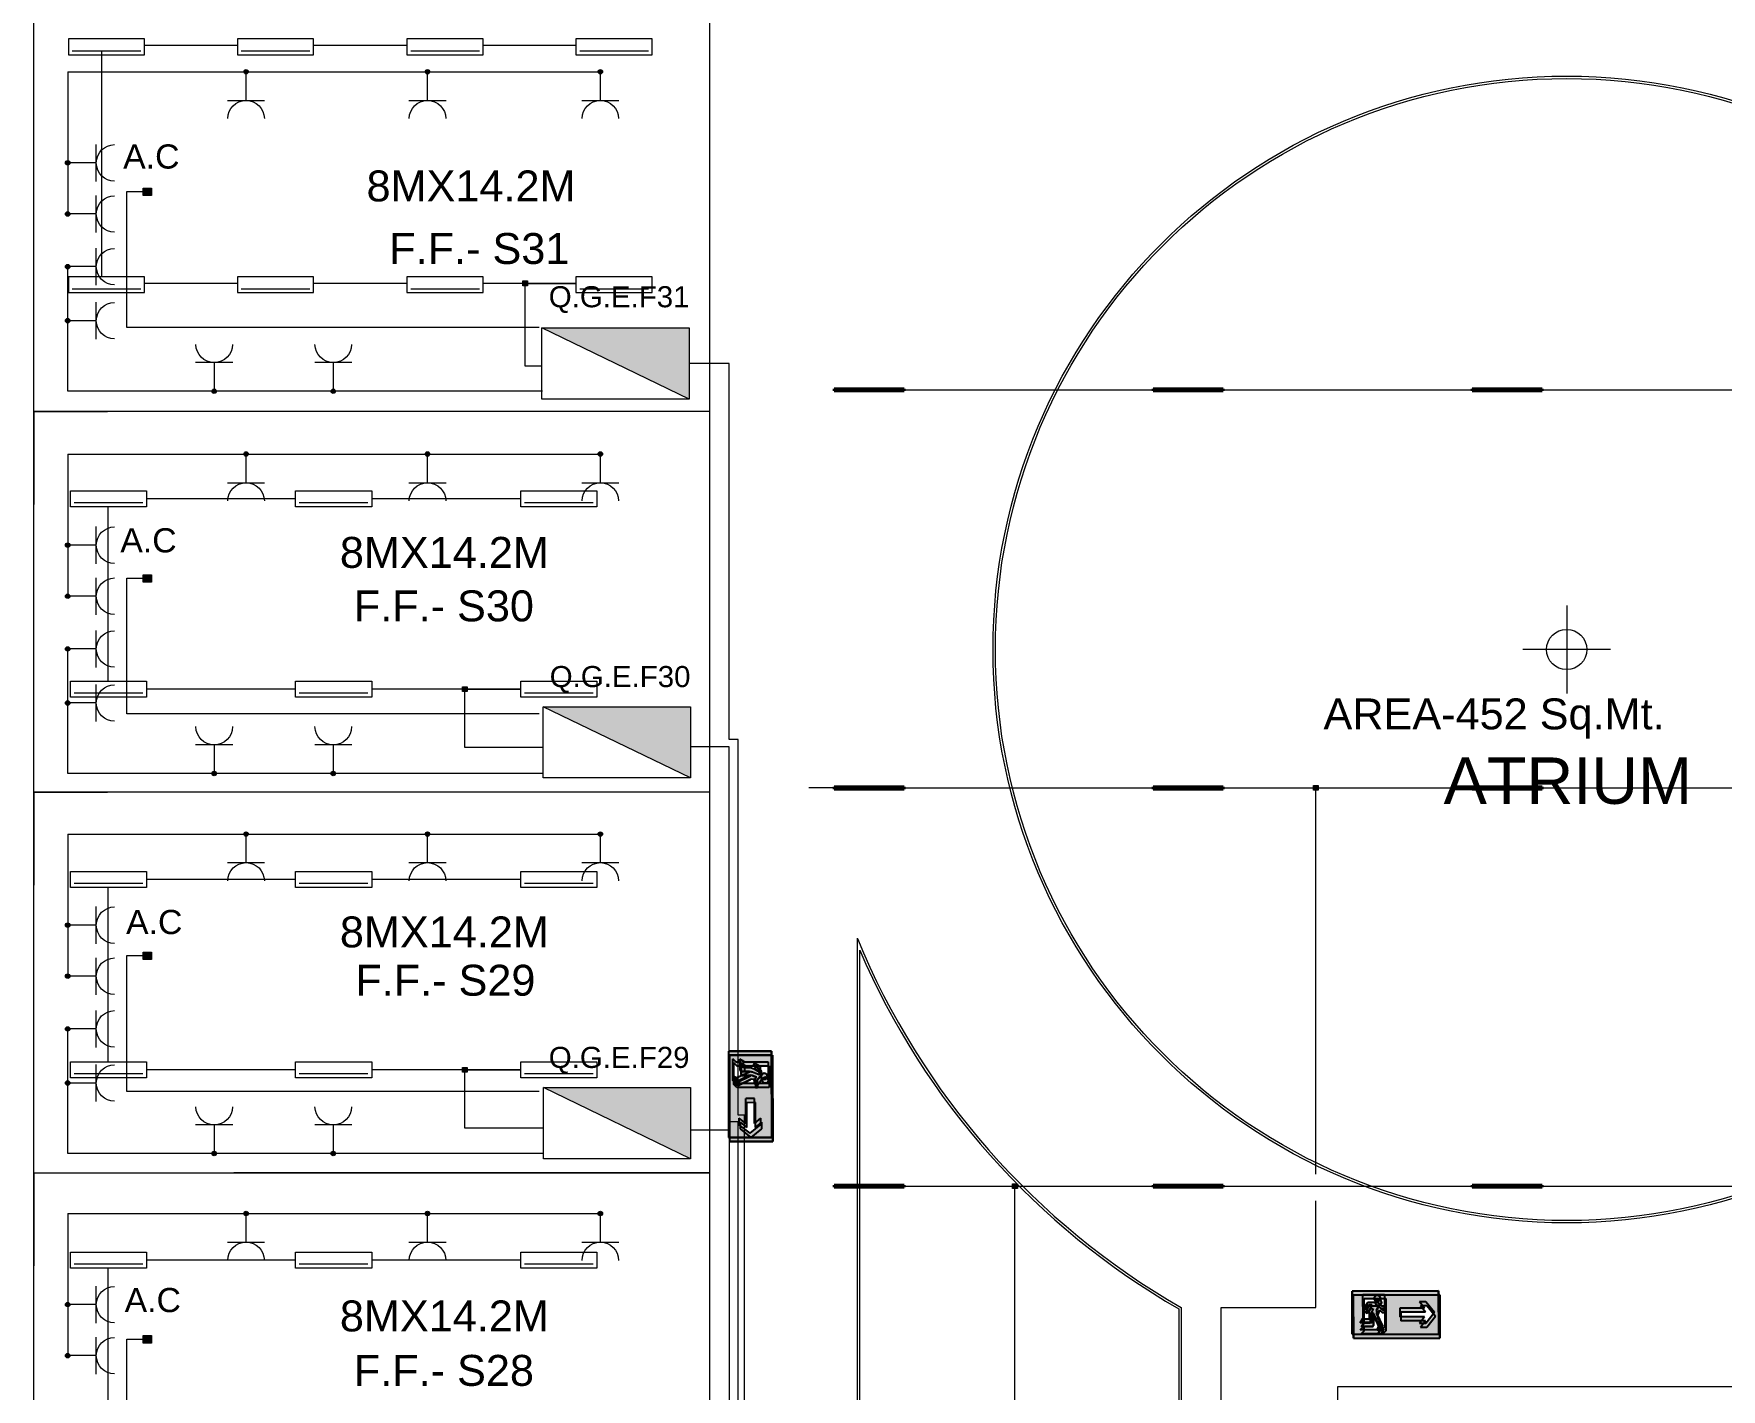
# Model space of a CAD drawing. Extents: x -17539 to 1421, y -3169 to 802964.
# Drawn here: x 319.72 to 355.17, y 363.62 to 392.11 of the extents above; entities that cross this region are included whole.
import ezdxf
from ezdxf.enums import TextEntityAlignment as Align

# ---------------------------------------------------------------- set-up
doc = ezdxf.new("R2010")
doc.units = 0
doc.header["$LTSCALE"] = 25
doc.header["$MEASUREMENT"] = 0
doc.layers.get('0').update_dxf_attribs({"lineweight": 9})
for name, color, linetype, lineweight in [('Iluminação', 10, 'Continuous', 9), ('Quadros', 50, 'Continuous', 9), ('www.cadblocksfree.com', 7, 'Continuous', 9)]:
    doc.layers.add(name, color=color, linetype=linetype, lineweight=lineweight)
doc.layers.add('Simbologia de Emergência', color=6, linetype='Continuous')
doc.layers.add('Tomadas', color=3, linetype='Continuous', lineweight=9, true_color=0x00f500)
doc.styles.add('ROMANS', font='arial.ttf')
doc.styles.get("Standard").update_dxf_attribs({"font": 'arial.ttf'})

# ---------------------------------------------------------------- blocks, each defined once
blk = doc.blocks.new('emergencia seta')
at = {"layer": 'Simbologia de Emergência'}
h = blk.add_hatch(color=98, dxfattribs=at)
h.paths.add_polyline_path([(1.001, 0.298), (0.094, 0.296), (-0.813, 0.294), (-0.811, -0.613), (1.003, -0.609)])
h.paths.add_polyline_path([(-0.131, -0.455), (-0.195, -0.52), (-0.649, -0.521), (-0.585, -0.456), (-0.585, -0.371), (-0.643, -0.371), (-0.595, -0.289), (-0.585, -0.289), (-0.587, 0.224), (-0.133, 0.225)], flags=16)
h.paths.add_polyline_path([(-0.372, -0.172, 0.038289), (-0.372, -0.171)], flags=0)
h.paths.add_polyline_path([(0.186, -0.248), (0.185, -0.067), (0.706, -0.066), (0.597, 0.07), (0.733, 0.07), (0.915, -0.156), (0.734, -0.383), (0.598, -0.383), (0.706, -0.247)], flags=16)
h.paths.add_polyline_path([(-0.349, 0.142, -1), (-0.221, 0.142, -1)], flags=0)
h.paths.add_polyline_path([(-0.188, -0.455), (-0.261, -0.455), (-0.291, -0.52), (-0.218, -0.52)], flags=16)
h.paths.add_polyline_path([(-0.3, -0.17, -0.215507), (-0.301, -0.11), (-0.263, -0.02), (-0.204, -0.069), (-0.132, -0.069), (-0.132, -0.021), (-0.187, -0.021), (-0.277, 0.054, 0.148058), (-0.294, 0.059), (-0.473, 0.059, 0.263654), (-0.498, 0.044), (-0.553, -0.048, 1), (-0.512, -0.072), (-0.462, 0.011), (-0.399, 0.011), (-0.454, -0.127, 0.095479), (-0.459, -0.154), (-0.459, -0.293), (-0.592, -0.294), (-0.635, -0.366), (-0.409, -0.366, 0.414214), (-0.386, -0.343), (-0.387, -0.173, -0.740976), (-0.372, -0.172), (-0.241, -0.446), (-0.169, -0.446)], flags=0)
for p, q in [((-0.813, 0.294), (1.001, 0.298)), ((-0.811, -0.613), (-0.813, 0.294)), ((1.001, 0.298), (1.003, -0.609)), ((1.001, 0.298), (1.001, 0.298)), ((1.001, 0.298), (1.003, -0.609)), ((1.001, 0.298), (1.001, 0.298))]:
    blk.add_line(p, q, dxfattribs=at)
at = {"layer": 'Simbologia de Emergência', "color": 7, "linetype": 'ByBlock', "lineweight": -2, "true_color": 0xffffff}
for p, q in [((1.001, 0.298), (-0.813, 0.294)), ((-0.813, 0.294), (-0.811, -0.613)), ((-0.587, 0.224), (-0.133, 0.225)), ((-0.587, 0.224), (-0.133, 0.225)), ((-0.587, 0.224), (-0.133, 0.225)), ((-0.585, -0.289), (-0.587, 0.224)), ((-0.585, -0.289), (-0.587, 0.224)), ((-0.585, -0.289), (-0.587, 0.224)), ((-0.498, 0.044), (-0.553, -0.048)), ((-0.498, 0.044), (-0.553, -0.048)), ((-0.498, 0.044), (-0.553, -0.048)), ((-0.512, -0.072), (-0.462, 0.011)), ((-0.512, -0.072), (-0.462, 0.011)), ((-0.512, -0.072), (-0.462, 0.011)), ((-0.294, 0.059), (-0.473, 0.059)), ((-0.294, 0.059), (-0.473, 0.059)), ((-0.294, 0.059), (-0.473, 0.059)), ((-0.462, 0.011), (-0.399, 0.011)), ((-0.462, 0.011), (-0.399, 0.011)), ((-0.462, 0.011), (-0.399, 0.011)), ((-0.399, 0.011), (-0.454, -0.127)), ((-0.399, 0.011), (-0.454, -0.127)), ((-0.399, 0.011), (-0.454, -0.127)), ((-0.349, 0.142), (-0.349, 0.142)), ((-0.277, 0.054), (-0.187, -0.021)), ((-0.277, 0.054), (-0.187, -0.021)), ((-0.187, -0.021), (-0.277, 0.054)), ((-0.133, 0.225), (-0.131, -0.455)), ((0.706, -0.066), (0.597, 0.07)), ((0.733, 0.07), (0.597, 0.07)), ((0.915, -0.156), (0.733, 0.07)), ((1.003, -0.609), (1.001, 0.298)), ((1.003, -0.609), (1.001, 0.298)), ((-0.595, -0.289), (-0.643, -0.371)), ((-0.595, -0.289), (-0.643, -0.371)), ((-0.643, -0.371), (-0.595, -0.289)), ((-0.592, -0.294), (-0.635, -0.366)), ((-0.592, -0.294), (-0.635, -0.366)), ((-0.592, -0.294), (-0.635, -0.366)), ((-0.585, -0.289), (-0.595, -0.289)), ((-0.585, -0.289), (-0.595, -0.289)), ((-0.595, -0.289), (-0.585, -0.289)), ((-0.459, -0.293), (-0.592, -0.294)), ((-0.459, -0.293), (-0.592, -0.294)), ((-0.459, -0.293), (-0.592, -0.294)), ((-0.459, -0.154), (-0.459, -0.293)), ((-0.459, -0.154), (-0.459, -0.293)), ((-0.459, -0.154), (-0.459, -0.293)), ((-0.387, -0.173), (-0.386, -0.343)), ((-0.387, -0.173), (-0.386, -0.343)), ((-0.386, -0.343), (-0.387, -0.173)), ((-0.372, -0.171), (-0.372, -0.172)), ((-0.372, -0.172), (-0.241, -0.446)), ((-0.372, -0.172), (-0.241, -0.446)), ((-0.372, -0.172), (-0.372, -0.172)), ((-0.372, -0.172), (-0.241, -0.446)), ((-0.263, -0.02), (-0.301, -0.11)), ((-0.263, -0.02), (-0.301, -0.11)), ((-0.301, -0.11), (-0.263, -0.02)), ((-0.3, -0.17), (-0.169, -0.446)), ((-0.3, -0.17), (-0.169, -0.446)), ((-0.169, -0.446), (-0.3, -0.17)), ((-0.263, -0.02), (-0.204, -0.069)), ((-0.263, -0.02), (-0.204, -0.069)), ((-0.263, -0.02), (-0.204, -0.069)), ((-0.263, -0.02), (-0.263, -0.02)), ((-0.204, -0.069), (-0.132, -0.069)), ((-0.204, -0.069), (-0.132, -0.069)), ((-0.204, -0.069), (-0.132, -0.069)), ((-0.187, -0.021), (-0.132, -0.021)), ((-0.187, -0.021), (-0.132, -0.021)), ((-0.132, -0.021), (-0.187, -0.021)), ((-0.132, -0.069), (-0.132, -0.021)), ((0.706, -0.066), (0.185, -0.067)), ((0.185, -0.067), (0.186, -0.248)), ((0.706, -0.247), (0.186, -0.248)), ((0.706, -0.247), (0.598, -0.383)), ((0.915, -0.156), (0.734, -0.383)), ((-0.811, -0.613), (1.003, -0.609)), ((-0.585, -0.456), (-0.649, -0.521)), ((-0.585, -0.456), (-0.649, -0.521)), ((-0.649, -0.521), (-0.585, -0.456)), ((-0.195, -0.52), (-0.649, -0.521)), ((-0.585, -0.371), (-0.643, -0.371)), ((-0.585, -0.371), (-0.643, -0.371)), ((-0.585, -0.371), (-0.643, -0.371)), ((-0.409, -0.366), (-0.635, -0.366)), ((-0.409, -0.366), (-0.635, -0.366)), ((-0.635, -0.366), (-0.409, -0.366)), ((-0.585, -0.456), (-0.585, -0.371)), ((-0.585, -0.456), (-0.585, -0.371)), ((-0.585, -0.456), (-0.585, -0.371)), ((-0.291, -0.52), (-0.261, -0.455)), ((-0.291, -0.52), (-0.261, -0.455)), ((-0.261, -0.455), (-0.291, -0.52)), ((-0.291, -0.52), (-0.218, -0.52)), ((-0.188, -0.455), (-0.261, -0.455)), ((-0.188, -0.455), (-0.261, -0.455)), ((-0.188, -0.455), (-0.261, -0.455)), ((-0.169, -0.446), (-0.241, -0.446)), ((-0.169, -0.446), (-0.241, -0.446)), ((-0.241, -0.446), (-0.169, -0.446)), ((-0.218, -0.52), (-0.188, -0.455)), ((-0.218, -0.52), (-0.188, -0.455)), ((-0.218, -0.52), (-0.188, -0.455)), ((-0.131, -0.455), (-0.195, -0.52)), ((-0.131, -0.455), (-0.195, -0.52)), ((-0.131, -0.455), (-0.195, -0.52)), ((-0.188, -0.455), (-0.188, -0.455)), ((-0.131, -0.455), (-0.131, -0.455)), ((0.734, -0.383), (0.598, -0.383))]:
    blk.add_line(p, q, dxfattribs=at)
blk.add_circle((-0.285, 0.142), 0.0645, dxfattribs=at)
blk.add_circle((-0.285, 0.142), 0.0645, dxfattribs=at)
for centre, radius, start, end in [((-0.473, 0.029), 0.0296, 90.1318, 149.2124), ((-0.473, 0.029), 0.0296, 90.1318, 149.2123), ((-0.473, 0.029), 0.0296, 90.1318, 149.2123), ((-0.285, 0.142), 0.0645, 0.1318, 180.1318), ((-0.285, 0.142), 0.0645, 180.1318, 0.1318), ((-0.294, 0.03), 0.0296, 56.444, 90.1318), ((-0.294, 0.03), 0.0296, 56.4442, 90.1318), ((-0.294, 0.03), 0.0296, 56.4442, 90.1318), ((-0.532, -0.06), 0.024, 149.2124, 329.2124), ((-0.532, -0.06), 0.024, 149.2123, 329.2123), ((-0.532, -0.06), 0.024, 149.2123, 329.2123), ((-0.387, -0.154), 0.0726, 158.3161, 180.1318), ((-0.387, -0.154), 0.0726, 158.3158, 180.1318), ((-0.387, -0.154), 0.0726, 158.3158, 180.1318), ((-0.409, -0.343), 0.0227, 270.1318, 0.1318), ((-0.409, -0.343), 0.0227, 270.1318, 0.1318), ((-0.409, -0.343), 0.0227, 270.1318, 0.1318), ((-0.379, -0.174), 0.00779, 21.0343, 167.1846), ((-0.379, -0.174), 0.00779, 21.0343, 167.1846), ((-0.379, -0.174), 0.00779, 21.0343, 167.1846), ((-0.379, -0.174), 0.00779, 21.0343, 29.8052), ((-0.234, -0.138), 0.0726, 156.7728, 205.4198), ((-0.234, -0.138), 0.0726, 156.7731, 205.4198), ((-0.234, -0.138), 0.0726, 156.7731, 205.4198)]:
    blk.add_arc(centre, radius, start, end, dxfattribs=at)
blk = doc.blocks.new('quadro eletrico')
h = blk.add_hatch(color=256)
h.dxf.hatch_style = 1
h.paths.add_polyline_path([(1.839, -0.788), (-1.457, 0.809), (-1.457, -0.788)])
blk.add_line((-1.457, 0.809), (1.839, -0.788))
blk.add_lwpolyline([(-1.457, 0.809), (1.839, 0.809), (1.839, -0.788), (-1.457, -0.788)], close=True)
blk = doc.blocks.new('Quadro')
at = {"xscale": 0.6593095434044552, "yscale": 0.6593095434044552, "zscale": 0.6593095434044552}
blk.add_blockref('quadro eletrico', (-0.091, 0.017), dxfattribs=at)
blk = doc.blocks.new('Tomada')
for p, q in [((0, 0.632), (0, 0)), ((0, 0), (-0.975, 0)), ((0, 0), (0, -0.632))]:
    blk.add_line(p, q)
blk.add_arc((0.622, 0), 0.622, 90, 270)
blk = doc.blocks.new('Iluminárias 1')
at = {"layer": 'Iluminação'}
blk.add_line((0.079, 0.079), (1.521, 0.079), dxfattribs=at)
blk.add_lwpolyline([(0, 0), (1.6, 0), (1.6, 0.332), (0, 0.332)], close=True, dxfattribs=at)
blk = doc.blocks.new('Luminária 4')
at = {"layer": 'Iluminação', "lineweight": 40}
for p, q in [((0.733, 0.043), (-0.734, 0.043)), ((-0.734, 0.043), (-0.734, 0)), ((-0.734, 0), (0.733, 0)), ((0.733, 0), (0.733, 0.043))]:
    blk.add_line(p, q, dxfattribs=at)
at = {"layer": 'Iluminação', "lineweight": 30}
blk.add_line((-0.667, 0.008), (0.679, 0.008), dxfattribs=at)
blk = doc.blocks.new('Caixa de Derivação')
at = {"layer": 'Iluminação'}
h = blk.add_hatch(color=256, dxfattribs=at)
h.dxf.hatch_style = 1
h.paths.add_polyline_path([(0.052, 0.051), (-0.048, 0.051), (-0.048, -0.049), (0.052, -0.049)])
blk.add_lwpolyline([(-0.048, 0.051), (0.052, 0.051), (0.052, -0.049), (-0.048, -0.049)], close=True, dxfattribs=at)

msp = doc.modelspace()

# ---------------------------------------------------------------- hatches: boundary and pattern name
at = {"layer": 'Tomadas'}
h = msp.add_hatch(color=256, dxfattribs=at)
h.dxf.hatch_style = 1
h.paths.add_polyline_path([(324.181, 391.264, -1), (324.181, 391.357, -1)])
h = msp.add_hatch(color=256, dxfattribs=at)
h.dxf.hatch_style = 1
h.paths.add_polyline_path([(324.181, 391.264, -1), (324.181, 391.357, -1)])
h = msp.add_hatch(color=256, dxfattribs=at)
h.dxf.hatch_style = 1
h.paths.add_polyline_path([(324.181, 391.264, -1), (324.181, 391.357, -1)])
h = msp.add_hatch(color=256, dxfattribs=at)
h.dxf.hatch_style = 1
h.paths.add_polyline_path([(324.181, 391.264, -1), (324.181, 391.357, -1)])
h = msp.add_hatch(color=256, dxfattribs=at)
h.dxf.hatch_style = 1
h.paths.add_polyline_path([(327.992, 391.357, -1), (327.992, 391.264, -1)])
h = msp.add_hatch(color=256, dxfattribs=at)
h.dxf.hatch_style = 1
h.paths.add_polyline_path([(331.623, 391.264, -1), (331.623, 391.357, -1)])
h = msp.add_hatch(color=256, dxfattribs=at)
h.dxf.hatch_style = 1
h.paths.add_polyline_path([(331.623, 391.264, -1), (331.623, 391.357, -1)])
h = msp.add_hatch(color=256, dxfattribs=at)
h.dxf.hatch_style = 1
h.paths.add_polyline_path([(331.623, 391.264, -1), (331.623, 391.357, -1)])
h = msp.add_hatch(color=256, dxfattribs=at)
h.dxf.hatch_style = 1
h.paths.add_polyline_path([(331.623, 391.264, -1), (331.623, 391.357, -1)])
h = msp.add_hatch(color=256, dxfattribs=at)
h.dxf.hatch_style = 1
h.paths.add_polyline_path([(320.434, 389.348, -1), (320.434, 389.441, -1)])
h = msp.add_hatch(color=256, dxfattribs=at)
h.dxf.hatch_style = 1
h.paths.add_polyline_path([(320.434, 389.348, -1), (320.434, 389.441, -1)])
h = msp.add_hatch(color=256, dxfattribs=at)
h.dxf.hatch_style = 1
h.paths.add_polyline_path([(320.434, 389.348, -1), (320.434, 389.441, -1)])
h = msp.add_hatch(color=256, dxfattribs=at)
h.dxf.hatch_style = 1
h.paths.add_polyline_path([(320.434, 389.348, -1), (320.434, 389.441, -1)])
h = msp.add_hatch(color=256, dxfattribs=at)
h.dxf.hatch_style = 1
h.paths.add_polyline_path([(322.022, 388.864), (322.022, 388.707), (322.196, 388.707), (322.196, 388.864)])
h = msp.add_hatch(color=256, dxfattribs=at)
h.dxf.hatch_style = 1
h.paths.add_polyline_path([(322.022, 388.864), (322.022, 388.707), (322.196, 388.707), (322.196, 388.864)])
h = msp.add_hatch(color=256, dxfattribs=at)
h.dxf.hatch_style = 1
h.paths.add_polyline_path([(320.434, 388.276, -1), (320.434, 388.369, -1)])
h = msp.add_hatch(color=256, dxfattribs=at)
h.dxf.hatch_style = 1
h.paths.add_polyline_path([(320.434, 388.276, -1), (320.434, 388.369, -1)])
h = msp.add_hatch(color=256, dxfattribs=at)
h.dxf.hatch_style = 1
h.paths.add_polyline_path([(320.434, 388.276, -1), (320.434, 388.369, -1)])
h = msp.add_hatch(color=256, dxfattribs=at)
h.dxf.hatch_style = 1
h.paths.add_polyline_path([(320.434, 388.276, -1), (320.434, 388.369, -1)])
h = msp.add_hatch(color=256, dxfattribs=at)
h.dxf.hatch_style = 1
h.paths.add_polyline_path([(320.434, 387.169, -1), (320.434, 387.262, -1)])
h = msp.add_hatch(color=256, dxfattribs=at)
h.dxf.hatch_style = 1
h.paths.add_polyline_path([(320.434, 387.169, -1), (320.434, 387.262, -1)])
h = msp.add_hatch(color=256, dxfattribs=at)
h.dxf.hatch_style = 1
h.paths.add_polyline_path([(320.434, 387.169, -1), (320.434, 387.262, -1)])
h = msp.add_hatch(color=256, dxfattribs=at)
h.dxf.hatch_style = 1
h.paths.add_polyline_path([(320.434, 387.169, -1), (320.434, 387.262, -1)])
h = msp.add_hatch(color=256, dxfattribs=at)
h.dxf.hatch_style = 1
h.paths.add_polyline_path([(320.434, 386.032, -1), (320.434, 386.126, -1)])
h = msp.add_hatch(color=256, dxfattribs=at)
h.dxf.hatch_style = 1
h.paths.add_polyline_path([(320.434, 386.032, -1), (320.434, 386.126, -1)])
h = msp.add_hatch(color=256, dxfattribs=at)
h.dxf.hatch_style = 1
h.paths.add_polyline_path([(320.434, 386.032, -1), (320.434, 386.126, -1)])
h = msp.add_hatch(color=256, dxfattribs=at)
h.dxf.hatch_style = 1
h.paths.add_polyline_path([(320.434, 386.032, -1), (320.434, 386.126, -1)])
h = msp.add_hatch(color=256, dxfattribs=at)
h.dxf.hatch_style = 1
h.paths.add_polyline_path([(323.511, 384.55, -1), (323.511, 384.643, -1)])
h = msp.add_hatch(color=256, dxfattribs=at)
h.dxf.hatch_style = 1
h.paths.add_polyline_path([(323.511, 384.55, -1), (323.511, 384.643, -1)])
h = msp.add_hatch(color=256, dxfattribs=at)
h.dxf.hatch_style = 1
h.paths.add_polyline_path([(323.511, 384.55, -1), (323.511, 384.643, -1)])
h = msp.add_hatch(color=256, dxfattribs=at)
h.dxf.hatch_style = 1
h.paths.add_polyline_path([(323.511, 384.55, -1), (323.511, 384.643, -1)])
h = msp.add_hatch(color=256, dxfattribs=at)
h.dxf.hatch_style = 1
h.paths.add_polyline_path([(326.012, 384.55, -1), (326.012, 384.643, -1)])
h = msp.add_hatch(color=256, dxfattribs=at)
h.dxf.hatch_style = 1
h.paths.add_polyline_path([(326.012, 384.55, -1), (326.012, 384.643, -1)])
h = msp.add_hatch(color=256, dxfattribs=at)
h.dxf.hatch_style = 1
h.paths.add_polyline_path([(326.012, 384.55, -1), (326.012, 384.643, -1)])
h = msp.add_hatch(color=256, dxfattribs=at)
h.dxf.hatch_style = 1
h.paths.add_polyline_path([(326.012, 384.55, -1), (326.012, 384.643, -1)])
h = msp.add_hatch(color=256, dxfattribs=at)
h.dxf.hatch_style = 1
h.paths.add_polyline_path([(324.181, 383.23, -1), (324.181, 383.323, -1)])
h = msp.add_hatch(color=256, dxfattribs=at)
h.dxf.hatch_style = 1
h.paths.add_polyline_path([(324.181, 383.23, -1), (324.181, 383.323, -1)])
h = msp.add_hatch(color=256, dxfattribs=at)
h.dxf.hatch_style = 1
h.paths.add_polyline_path([(324.181, 383.23, -1), (324.181, 383.323, -1)])
h = msp.add_hatch(color=256, dxfattribs=at)
h.dxf.hatch_style = 1
h.paths.add_polyline_path([(324.181, 383.23, -1), (324.181, 383.323, -1)])
h = msp.add_hatch(color=256, dxfattribs=at)
h.dxf.hatch_style = 1
h.paths.add_polyline_path([(327.992, 383.323, -1), (327.992, 383.23, -1)])
h = msp.add_hatch(color=256, dxfattribs=at)
h.dxf.hatch_style = 1
h.paths.add_polyline_path([(331.623, 383.23, -1), (331.623, 383.323, -1)])
h = msp.add_hatch(color=256, dxfattribs=at)
h.dxf.hatch_style = 1
h.paths.add_polyline_path([(331.623, 383.23, -1), (331.623, 383.323, -1)])
h = msp.add_hatch(color=256, dxfattribs=at)
h.dxf.hatch_style = 1
h.paths.add_polyline_path([(331.623, 383.23, -1), (331.623, 383.323, -1)])
h = msp.add_hatch(color=256, dxfattribs=at)
h.dxf.hatch_style = 1
h.paths.add_polyline_path([(331.623, 383.23, -1), (331.623, 383.323, -1)])
h = msp.add_hatch(color=256, dxfattribs=at)
h.dxf.hatch_style = 1
h.paths.add_polyline_path([(320.434, 381.314, -1), (320.434, 381.407, -1)])
h = msp.add_hatch(color=256, dxfattribs=at)
h.dxf.hatch_style = 1
h.paths.add_polyline_path([(320.434, 381.314, -1), (320.434, 381.407, -1)])
h = msp.add_hatch(color=256, dxfattribs=at)
h.dxf.hatch_style = 1
h.paths.add_polyline_path([(320.434, 381.314, -1), (320.434, 381.407, -1)])
h = msp.add_hatch(color=256, dxfattribs=at)
h.dxf.hatch_style = 1
h.paths.add_polyline_path([(320.434, 381.314, -1), (320.434, 381.407, -1)])
h = msp.add_hatch(color=256, dxfattribs=at)
h.dxf.hatch_style = 1
h.paths.add_polyline_path([(322.022, 380.74), (322.022, 380.583), (322.196, 380.583), (322.196, 380.74)])
h = msp.add_hatch(color=256, dxfattribs=at)
h.dxf.hatch_style = 1
h.paths.add_polyline_path([(322.022, 380.74), (322.022, 380.583), (322.196, 380.583), (322.196, 380.74)])
h = msp.add_hatch(color=256, dxfattribs=at)
h.dxf.hatch_style = 1
h.paths.add_polyline_path([(320.434, 380.242, -1), (320.434, 380.335, -1)])
h = msp.add_hatch(color=256, dxfattribs=at)
h.dxf.hatch_style = 1
h.paths.add_polyline_path([(320.434, 380.242, -1), (320.434, 380.335, -1)])
h = msp.add_hatch(color=256, dxfattribs=at)
h.dxf.hatch_style = 1
h.paths.add_polyline_path([(320.434, 380.242, -1), (320.434, 380.335, -1)])
h = msp.add_hatch(color=256, dxfattribs=at)
h.dxf.hatch_style = 1
h.paths.add_polyline_path([(320.434, 380.242, -1), (320.434, 380.335, -1)])
h = msp.add_hatch(color=256, dxfattribs=at)
h.dxf.hatch_style = 1
h.paths.add_polyline_path([(320.434, 379.134, -1), (320.434, 379.228, -1)])
h = msp.add_hatch(color=256, dxfattribs=at)
h.dxf.hatch_style = 1
h.paths.add_polyline_path([(320.434, 379.134, -1), (320.434, 379.228, -1)])
h = msp.add_hatch(color=256, dxfattribs=at)
h.dxf.hatch_style = 1
h.paths.add_polyline_path([(320.434, 379.134, -1), (320.434, 379.228, -1)])
h = msp.add_hatch(color=256, dxfattribs=at)
h.dxf.hatch_style = 1
h.paths.add_polyline_path([(320.434, 379.134, -1), (320.434, 379.228, -1)])
h = msp.add_hatch(color=256, dxfattribs=at)
h.dxf.hatch_style = 1
h.paths.add_polyline_path([(320.434, 377.998, -1), (320.434, 378.092, -1)])
h = msp.add_hatch(color=256, dxfattribs=at)
h.dxf.hatch_style = 1
h.paths.add_polyline_path([(320.434, 377.998, -1), (320.434, 378.092, -1)])
h = msp.add_hatch(color=256, dxfattribs=at)
h.dxf.hatch_style = 1
h.paths.add_polyline_path([(320.434, 377.998, -1), (320.434, 378.092, -1)])
h = msp.add_hatch(color=256, dxfattribs=at)
h.dxf.hatch_style = 1
h.paths.add_polyline_path([(320.434, 377.998, -1), (320.434, 378.092, -1)])
h = msp.add_hatch(color=256, dxfattribs=at)
h.dxf.hatch_style = 1
h.paths.add_polyline_path([(323.511, 376.515, -1), (323.511, 376.609, -1)])
h = msp.add_hatch(color=256, dxfattribs=at)
h.dxf.hatch_style = 1
h.paths.add_polyline_path([(323.511, 376.515, -1), (323.511, 376.609, -1)])
h = msp.add_hatch(color=256, dxfattribs=at)
h.dxf.hatch_style = 1
h.paths.add_polyline_path([(323.511, 376.515, -1), (323.511, 376.609, -1)])
h = msp.add_hatch(color=256, dxfattribs=at)
h.dxf.hatch_style = 1
h.paths.add_polyline_path([(323.511, 376.515, -1), (323.511, 376.609, -1)])
h = msp.add_hatch(color=256, dxfattribs=at)
h.dxf.hatch_style = 1
h.paths.add_polyline_path([(326.012, 376.515, -1), (326.012, 376.609, -1)])
h = msp.add_hatch(color=256, dxfattribs=at)
h.dxf.hatch_style = 1
h.paths.add_polyline_path([(326.012, 376.515, -1), (326.012, 376.609, -1)])
h = msp.add_hatch(color=256, dxfattribs=at)
h.dxf.hatch_style = 1
h.paths.add_polyline_path([(326.012, 376.515, -1), (326.012, 376.609, -1)])
h = msp.add_hatch(color=256, dxfattribs=at)
h.dxf.hatch_style = 1
h.paths.add_polyline_path([(326.012, 376.515, -1), (326.012, 376.609, -1)])
h = msp.add_hatch(color=256, dxfattribs=at)
h.dxf.hatch_style = 1
h.paths.add_polyline_path([(324.181, 375.245, -1), (324.181, 375.338, -1)])
h = msp.add_hatch(color=256, dxfattribs=at)
h.dxf.hatch_style = 1
h.paths.add_polyline_path([(324.181, 375.245, -1), (324.181, 375.338, -1)])
h = msp.add_hatch(color=256, dxfattribs=at)
h.dxf.hatch_style = 1
h.paths.add_polyline_path([(324.181, 375.245, -1), (324.181, 375.338, -1)])
h = msp.add_hatch(color=256, dxfattribs=at)
h.dxf.hatch_style = 1
h.paths.add_polyline_path([(324.181, 375.245, -1), (324.181, 375.338, -1)])
h = msp.add_hatch(color=256, dxfattribs=at)
h.dxf.hatch_style = 1
h.paths.add_polyline_path([(327.992, 375.338, -1), (327.992, 375.245, -1)])
h = msp.add_hatch(color=256, dxfattribs=at)
h.dxf.hatch_style = 1
h.paths.add_polyline_path([(331.623, 375.245, -1), (331.623, 375.338, -1)])
h = msp.add_hatch(color=256, dxfattribs=at)
h.dxf.hatch_style = 1
h.paths.add_polyline_path([(331.623, 375.245, -1), (331.623, 375.338, -1)])
h = msp.add_hatch(color=256, dxfattribs=at)
h.dxf.hatch_style = 1
h.paths.add_polyline_path([(331.623, 375.245, -1), (331.623, 375.338, -1)])
h = msp.add_hatch(color=256, dxfattribs=at)
h.dxf.hatch_style = 1
h.paths.add_polyline_path([(331.623, 375.245, -1), (331.623, 375.338, -1)])
h = msp.add_hatch(color=256, dxfattribs=at)
h.dxf.hatch_style = 1
h.paths.add_polyline_path([(320.434, 373.328, -1), (320.434, 373.422, -1)])
h = msp.add_hatch(color=256, dxfattribs=at)
h.dxf.hatch_style = 1
h.paths.add_polyline_path([(320.434, 373.328, -1), (320.434, 373.422, -1)])
h = msp.add_hatch(color=256, dxfattribs=at)
h.dxf.hatch_style = 1
h.paths.add_polyline_path([(320.434, 373.328, -1), (320.434, 373.422, -1)])
h = msp.add_hatch(color=256, dxfattribs=at)
h.dxf.hatch_style = 1
h.paths.add_polyline_path([(320.434, 373.328, -1), (320.434, 373.422, -1)])
h = msp.add_hatch(color=256, dxfattribs=at)
h.dxf.hatch_style = 1
h.paths.add_polyline_path([(322.022, 372.809), (322.022, 372.652), (322.196, 372.652), (322.196, 372.809)])
h = msp.add_hatch(color=256, dxfattribs=at)
h.dxf.hatch_style = 1
h.paths.add_polyline_path([(322.022, 372.809), (322.022, 372.652), (322.196, 372.652), (322.196, 372.809)])
h = msp.add_hatch(color=256, dxfattribs=at)
h.dxf.hatch_style = 1
h.paths.add_polyline_path([(320.434, 372.256, -1), (320.434, 372.349, -1)])
h = msp.add_hatch(color=256, dxfattribs=at)
h.dxf.hatch_style = 1
h.paths.add_polyline_path([(320.434, 372.256, -1), (320.434, 372.349, -1)])
h = msp.add_hatch(color=256, dxfattribs=at)
h.dxf.hatch_style = 1
h.paths.add_polyline_path([(320.434, 372.256, -1), (320.434, 372.349, -1)])
h = msp.add_hatch(color=256, dxfattribs=at)
h.dxf.hatch_style = 1
h.paths.add_polyline_path([(320.434, 372.256, -1), (320.434, 372.349, -1)])
h = msp.add_hatch(color=256, dxfattribs=at)
h.dxf.hatch_style = 1
h.paths.add_polyline_path([(320.434, 371.149, -1), (320.434, 371.242, -1)])
h = msp.add_hatch(color=256, dxfattribs=at)
h.dxf.hatch_style = 1
h.paths.add_polyline_path([(320.434, 371.149, -1), (320.434, 371.242, -1)])
h = msp.add_hatch(color=256, dxfattribs=at)
h.dxf.hatch_style = 1
h.paths.add_polyline_path([(320.434, 371.149, -1), (320.434, 371.242, -1)])
h = msp.add_hatch(color=256, dxfattribs=at)
h.dxf.hatch_style = 1
h.paths.add_polyline_path([(320.434, 371.149, -1), (320.434, 371.242, -1)])
h = msp.add_hatch(color=256, dxfattribs=at)
h.dxf.hatch_style = 1
h.paths.add_polyline_path([(320.434, 370.013, -1), (320.434, 370.106, -1)])
h = msp.add_hatch(color=256, dxfattribs=at)
h.dxf.hatch_style = 1
h.paths.add_polyline_path([(320.434, 370.013, -1), (320.434, 370.106, -1)])
h = msp.add_hatch(color=256, dxfattribs=at)
h.dxf.hatch_style = 1
h.paths.add_polyline_path([(320.434, 370.013, -1), (320.434, 370.106, -1)])
h = msp.add_hatch(color=256, dxfattribs=at)
h.dxf.hatch_style = 1
h.paths.add_polyline_path([(320.434, 370.013, -1), (320.434, 370.106, -1)])
h = msp.add_hatch(color=256, dxfattribs=at)
h.dxf.hatch_style = 1
h.paths.add_polyline_path([(323.511, 368.53, -1), (323.511, 368.623, -1)])
h = msp.add_hatch(color=256, dxfattribs=at)
h.dxf.hatch_style = 1
h.paths.add_polyline_path([(323.511, 368.53, -1), (323.511, 368.623, -1)])
h = msp.add_hatch(color=256, dxfattribs=at)
h.dxf.hatch_style = 1
h.paths.add_polyline_path([(323.511, 368.53, -1), (323.511, 368.623, -1)])
h = msp.add_hatch(color=256, dxfattribs=at)
h.dxf.hatch_style = 1
h.paths.add_polyline_path([(323.511, 368.53, -1), (323.511, 368.623, -1)])
h = msp.add_hatch(color=256, dxfattribs=at)
h.dxf.hatch_style = 1
h.paths.add_polyline_path([(326.012, 368.53, -1), (326.012, 368.623, -1)])
h = msp.add_hatch(color=256, dxfattribs=at)
h.dxf.hatch_style = 1
h.paths.add_polyline_path([(326.012, 368.53, -1), (326.012, 368.623, -1)])
h = msp.add_hatch(color=256, dxfattribs=at)
h.dxf.hatch_style = 1
h.paths.add_polyline_path([(326.012, 368.53, -1), (326.012, 368.623, -1)])
h = msp.add_hatch(color=256, dxfattribs=at)
h.dxf.hatch_style = 1
h.paths.add_polyline_path([(326.012, 368.53, -1), (326.012, 368.623, -1)])
h = msp.add_hatch(color=256, dxfattribs=at)
h.dxf.hatch_style = 1
h.paths.add_polyline_path([(324.181, 367.271, -1), (324.181, 367.365, -1)])
h = msp.add_hatch(color=256, dxfattribs=at)
h.dxf.hatch_style = 1
h.paths.add_polyline_path([(324.181, 367.271, -1), (324.181, 367.365, -1)])
h = msp.add_hatch(color=256, dxfattribs=at)
h.dxf.hatch_style = 1
h.paths.add_polyline_path([(324.181, 367.271, -1), (324.181, 367.365, -1)])
h = msp.add_hatch(color=256, dxfattribs=at)
h.dxf.hatch_style = 1
h.paths.add_polyline_path([(324.181, 367.271, -1), (324.181, 367.365, -1)])
h = msp.add_hatch(color=256, dxfattribs=at)
h.dxf.hatch_style = 1
h.paths.add_polyline_path([(327.992, 367.365, -1), (327.992, 367.271, -1)])
h = msp.add_hatch(color=256, dxfattribs=at)
h.dxf.hatch_style = 1
h.paths.add_polyline_path([(331.623, 367.271, -1), (331.623, 367.365, -1)])
h = msp.add_hatch(color=256, dxfattribs=at)
h.dxf.hatch_style = 1
h.paths.add_polyline_path([(331.623, 367.271, -1), (331.623, 367.365, -1)])
h = msp.add_hatch(color=256, dxfattribs=at)
h.dxf.hatch_style = 1
h.paths.add_polyline_path([(331.623, 367.271, -1), (331.623, 367.365, -1)])
h = msp.add_hatch(color=256, dxfattribs=at)
h.dxf.hatch_style = 1
h.paths.add_polyline_path([(331.623, 367.271, -1), (331.623, 367.365, -1)])
h = msp.add_hatch(color=256, dxfattribs=at)
h.dxf.hatch_style = 1
h.paths.add_polyline_path([(320.434, 365.355, -1), (320.434, 365.449, -1)])
h = msp.add_hatch(color=256, dxfattribs=at)
h.dxf.hatch_style = 1
h.paths.add_polyline_path([(320.434, 365.355, -1), (320.434, 365.449, -1)])
h = msp.add_hatch(color=256, dxfattribs=at)
h.dxf.hatch_style = 1
h.paths.add_polyline_path([(320.434, 365.355, -1), (320.434, 365.449, -1)])
h = msp.add_hatch(color=256, dxfattribs=at)
h.dxf.hatch_style = 1
h.paths.add_polyline_path([(320.434, 365.355, -1), (320.434, 365.449, -1)])
h = msp.add_hatch(color=256, dxfattribs=at)
h.dxf.hatch_style = 1
h.paths.add_polyline_path([(322.022, 364.75), (322.022, 364.593), (322.196, 364.593), (322.196, 364.75)])
h = msp.add_hatch(color=256, dxfattribs=at)
h.dxf.hatch_style = 1
h.paths.add_polyline_path([(322.022, 364.75), (322.022, 364.593), (322.196, 364.593), (322.196, 364.75)])
h = msp.add_hatch(color=256, dxfattribs=at)
h.dxf.hatch_style = 1
h.paths.add_polyline_path([(320.434, 364.283, -1), (320.434, 364.376, -1)])
h = msp.add_hatch(color=256, dxfattribs=at)
h.dxf.hatch_style = 1
h.paths.add_polyline_path([(320.434, 364.283, -1), (320.434, 364.376, -1)])
h = msp.add_hatch(color=256, dxfattribs=at)
h.dxf.hatch_style = 1
h.paths.add_polyline_path([(320.434, 364.283, -1), (320.434, 364.376, -1)])
h = msp.add_hatch(color=256, dxfattribs=at)
h.dxf.hatch_style = 1
h.paths.add_polyline_path([(320.434, 364.283, -1), (320.434, 364.376, -1)])

# ---------------------------------------------------------------- linework, layer by layer
at = {"layer": 'Iluminação'}
for p, q in [((321.151, 387.002), (321.151, 391.749)), ((322.05, 391.869), (324, 391.869)), ((325.6, 391.869), (327.56, 391.869)), ((329.16, 391.869), (331.11, 391.869)), ((324, 386.864), (322.05, 386.864)), ((327.56, 386.864), (325.6, 386.864)), ((331.11, 386.864), (329.16, 386.864)), ((330.042, 385.121), (330.042, 386.864)), ((330.042, 386.864), (331.11, 386.864)), ((330.394, 385.121), (330.042, 385.121)), ((338.004, 384.629), (343.237, 384.629)), ((344.704, 384.629), (349.937, 384.629)), ((351.404, 384.629), (356.637, 384.629)), ((321.286, 378.502), (321.286, 382.17)), ((322.09, 382.341), (325.22, 382.341)), ((326.82, 382.341), (329.95, 382.341)), ((325.22, 378.335), (322.09, 378.335)), ((329.95, 378.335), (326.82, 378.335)), ((328.773, 377.108), (328.773, 378.335)), ((328.773, 378.335), (329.95, 378.335)), ((330.424, 377.108), (328.773, 377.108)), ((336.537, 376.259), (336, 376.259)), ((336.537, 376.259), (336.534, 376.259)), ((336.534, 376.259), (336.537, 376.259)), ((338.004, 376.259), (343.237, 376.259)), ((344.704, 376.259), (349.937, 376.259)), ((346.65, 368.145), (346.65, 376.259)), ((351.404, 376.259), (356.637, 376.259)), ((322.09, 374.341), (325.22, 374.341)), ((326.82, 374.341), (329.95, 374.341)), ((321.286, 370.502), (321.286, 374.17)), ((325.22, 370.335), (322.09, 370.335)), ((329.95, 370.335), (326.82, 370.335)), ((328.773, 369.108), (328.773, 370.335)), ((328.773, 370.335), (329.95, 370.335)), ((330.424, 369.108), (328.773, 369.108)), ((338.004, 367.889), (343.237, 367.889)), ((340.33, 351.567), (340.33, 367.889)), ((344.704, 367.889), (349.937, 367.889)), ((346.65, 365.341), (346.65, 367.584)), ((351.404, 367.889), (356.637, 367.889)), ((321.286, 362.502), (321.286, 366.17)), ((322.09, 366.341), (325.22, 366.341)), ((326.82, 366.341), (329.95, 366.341)), ((344.66, 351.567), (344.66, 365.341)), ((344.66, 365.341), (346.65, 365.341))]:
    msp.add_line(p, q, dxfattribs=at)
at = {"layer": 'Quadros'}
for p, q in [((334.327, 385.18), (333.487, 385.18)), ((334.327, 377.276), (334.327, 385.18)), ((334.515, 377.276), (334.327, 377.276)), ((334.515, 369.386), (334.515, 377.276)), ((334.328, 377.125), (333.517, 377.125)), ((334.328, 369.246), (334.328, 377.125)), ((334.652, 369.386), (334.515, 369.386)), ((334.652, 361.588), (334.652, 369.386)), ((334.334, 369.068), (333.517, 369.068)), ((334.52, 369.246), (334.328, 369.246)), ((334.334, 361.265), (334.334, 369.068)), ((334.52, 361.459), (334.52, 369.246))]:
    msp.add_line(p, q, dxfattribs=at)
at = {"layer": 'Tomadas'}
for p, q in [((320.434, 391.311), (331.623, 391.311)), ((320.434, 391.311), (320.434, 388.315)), ((321.679, 385.938), (321.679, 388.792)), ((321.679, 388.792), (322.095, 388.792)), ((320.434, 384.596), (320.434, 387.215)), ((320.434, 384.596), (320.434, 387.215)), ((320.434, 384.596), (320.434, 387.215)), ((320.434, 384.596), (320.434, 387.215)), ((330.336, 385.938), (321.679, 385.938)), ((328.178, 384.596), (320.434, 384.596)), ((328.178, 384.596), (320.434, 384.596)), ((328.178, 384.596), (320.434, 384.596)), ((330.408, 384.596), (320.434, 384.596)), ((320.434, 383.277), (331.623, 383.277)), ((320.434, 383.277), (320.434, 380.281)), ((321.679, 377.814), (321.679, 380.668)), ((321.679, 380.668), (322.095, 380.668)), ((320.434, 376.562), (320.434, 379.181)), ((320.434, 376.562), (320.434, 379.181)), ((320.434, 376.562), (320.434, 379.181)), ((320.434, 376.562), (320.434, 379.181)), ((330.336, 377.814), (321.679, 377.814)), ((328.178, 376.562), (320.434, 376.562)), ((328.178, 376.562), (320.434, 376.562)), ((328.178, 376.562), (320.434, 376.562)), ((330.408, 376.562), (320.434, 376.562)), ((320.434, 375.291), (331.623, 375.291)), ((320.434, 375.291), (320.434, 372.296)), ((321.679, 369.883), (321.679, 372.737)), ((321.679, 372.737), (322.095, 372.737)), ((320.434, 368.577), (320.434, 371.195)), ((320.434, 368.577), (320.434, 371.195)), ((320.434, 368.577), (320.434, 371.195)), ((320.434, 368.577), (320.434, 371.195)), ((330.336, 369.883), (321.679, 369.883)), ((328.178, 368.577), (320.434, 368.577)), ((328.178, 368.577), (320.434, 368.577)), ((328.178, 368.577), (320.434, 368.577)), ((330.408, 368.577), (320.434, 368.577)), ((320.434, 367.318), (331.623, 367.318)), ((320.434, 367.318), (320.434, 364.322)), ((321.679, 361.824), (321.679, 364.678)), ((321.679, 364.678), (322.095, 364.678))]:
    msp.add_line(p, q, dxfattribs=at)
for points in [[(322.022, 388.864), (322.196, 388.864), (322.196, 388.707), (322.022, 388.707)], [(322.022, 388.864), (322.196, 388.864), (322.196, 388.707), (322.022, 388.707)], [(322.022, 380.74), (322.196, 380.74), (322.196, 380.583), (322.022, 380.583)], [(322.022, 380.74), (322.196, 380.74), (322.196, 380.583), (322.022, 380.583)], [(322.022, 372.809), (322.196, 372.809), (322.196, 372.652), (322.022, 372.652)], [(322.022, 372.809), (322.196, 372.809), (322.196, 372.652), (322.022, 372.652)], [(322.022, 364.75), (322.196, 364.75), (322.196, 364.593), (322.022, 364.593)], [(322.022, 364.75), (322.196, 364.75), (322.196, 364.593), (322.022, 364.593)]]:
    msp.add_lwpolyline(points, close=True, dxfattribs=at)
for centre in [(324.181, 391.311), (324.181, 391.311), (324.181, 391.311), (324.181, 391.311), (327.992, 391.311), (331.623, 391.311), (331.623, 391.311), (331.623, 391.311), (331.623, 391.311), (320.434, 389.395), (320.434, 389.395), (320.434, 389.395), (320.434, 389.395), (320.434, 388.322), (320.434, 388.322), (320.434, 388.322), (320.434, 388.322), (320.434, 387.215), (320.434, 387.215), (320.434, 387.215), (320.434, 387.215), (320.434, 386.079), (320.434, 386.079), (320.434, 386.079), (320.434, 386.079), (323.511, 384.596), (323.511, 384.596), (323.511, 384.596), (323.511, 384.596), (326.012, 384.596), (326.012, 384.596), (326.012, 384.596), (326.012, 384.596), (324.181, 383.277), (324.181, 383.277), (324.181, 383.277), (324.181, 383.277), (327.992, 383.277), (331.623, 383.277), (331.623, 383.277), (331.623, 383.277), (331.623, 383.277), (320.434, 381.361), (320.434, 381.361), (320.434, 381.361), (320.434, 381.361), (320.434, 380.288), (320.434, 380.288), (320.434, 380.288), (320.434, 380.288), (320.434, 379.181), (320.434, 379.181), (320.434, 379.181), (320.434, 379.181), (320.434, 378.045), (320.434, 378.045), (320.434, 378.045), (320.434, 378.045), (323.511, 376.562), (323.511, 376.562), (323.511, 376.562), (323.511, 376.562), (326.012, 376.562), (326.012, 376.562), (326.012, 376.562), (326.012, 376.562), (324.181, 375.291), (324.181, 375.291), (324.181, 375.291), (324.181, 375.291), (327.992, 375.291), (331.623, 375.291), (331.623, 375.291), (331.623, 375.291), (331.623, 375.291), (320.434, 373.375), (320.434, 373.375), (320.434, 373.375), (320.434, 373.375), (320.434, 372.303), (320.434, 372.303), (320.434, 372.303), (320.434, 372.303), (320.434, 371.196), (320.434, 371.196), (320.434, 371.196), (320.434, 371.196), (320.434, 370.059), (320.434, 370.059), (320.434, 370.059), (320.434, 370.059), (323.511, 368.577), (323.511, 368.577), (323.511, 368.577), (323.511, 368.577), (326.012, 368.577), (326.012, 368.577), (326.012, 368.577), (326.012, 368.577), (324.181, 367.318), (324.181, 367.318), (324.181, 367.318), (324.181, 367.318), (327.992, 367.318), (331.623, 367.318), (331.623, 367.318), (331.623, 367.318), (331.623, 367.318), (320.434, 365.402), (320.434, 365.402), (320.434, 365.402), (320.434, 365.402), (320.434, 364.33), (320.434, 364.33), (320.434, 364.33), (320.434, 364.33)]:
    msp.add_circle(centre, 0.0466, dxfattribs=at)
at = {"layer": 'www.cadblocksfree.com'}
for p, q in [((319.721, 266.169), (319.721, 411.369)), ((333.921, 351.169), (333.921, 397.169)), ((333.921, 384.169), (319.721, 384.169)), ((319.721, 384.169), (319.721, 382.217)), ((319.721, 384.169), (321.267, 384.169)), ((333.921, 376.169), (319.721, 376.169)), ((319.721, 376.169), (319.721, 374.217)), ((319.721, 376.169), (321.267, 376.169)), ((337.021, 315.119), (337.021, 373.1)), ((337.071, 315.169), (337.071, 372.852)), ((319.721, 368.169), (333.921, 368.169)), ((319.721, 368.169), (319.721, 366.217)), ((319.721, 368.169), (321.267, 368.169)), ((333.921, 368.169), (323.921, 368.169)), ((343.771, 365.313), (343.771, 315.169)), ((343.821, 365.342), (343.821, 315.119)), ((347.108, 363.677), (346.809, 296.169)), ((358.778, 363.677), (347.108, 363.677))]:
    msp.add_line(p, q, dxfattribs=at)
at = {"layer": 'www.cadblocksfree.com', "color": 0}
for p, q in [((351.921, 380.093), (351.921, 378.246)), ((352.844, 379.169), (350.998, 379.169))]:
    msp.add_line(p, q, dxfattribs=at)
at = {"layer": 'www.cadblocksfree.com'}
for radius in [12.05, 12]:
    msp.add_circle((351.921, 379.169), radius, dxfattribs=at)
at = {"layer": 'www.cadblocksfree.com', "color": 0}
msp.add_circle((351.921, 379.169), 0.423, dxfattribs=at)
at = {"layer": 'www.cadblocksfree.com'}
for radius, start, end in [(15.95, 202.3671, 240.1036), (16, 203.256, 240)]:
    msp.add_arc((351.771, 379.169), radius, start, end, dxfattribs=at)

# ---------------------------------------------------------------- block references
at = {"layer": 'Iluminação'}
for name, p in [('Iluminárias 1', (320.45, 391.669)), ('Iluminárias 1', (324, 391.669)), ('Iluminárias 1', (327.56, 391.669)), ('Iluminárias 1', (331.11, 391.669)), ('Iluminárias 1', (320.45, 386.669)), ('Iluminárias 1', (324, 386.669)), ('Iluminárias 1', (327.56, 386.669)), ('Caixa de Derivação', (330.042, 386.864)), ('Iluminárias 1', (331.11, 386.669)), ('Luminária 4', (337.271, 384.607)), ('Luminária 4', (343.971, 384.607)), ('Luminária 4', (350.671, 384.607)), ('Caixa de Derivação', (328.773, 378.335)), ('Luminária 4', (337.271, 376.237)), ('Luminária 4', (343.971, 376.237)), ('Caixa de Derivação', (346.65, 376.259)), ('Luminária 4', (350.671, 376.237)), ('Caixa de Derivação', (328.773, 370.335)), ('Caixa de Derivação', (340.33, 367.889)), ('Luminária 4', (337.271, 367.867)), ('Luminária 4', (343.971, 367.867)), ('Luminária 4', (350.671, 367.867))]:
    msp.add_blockref(name, p, dxfattribs=at)
at = {"layer": 'Iluminação', "xscale": -1}
for p in [(322.09, 382.17), (326.82, 382.17), (331.55, 382.17), (322.09, 378.17), (326.82, 378.17), (331.55, 378.17), (322.09, 374.17), (326.82, 374.17), (331.55, 374.17), (322.09, 370.17), (326.82, 370.17), (331.55, 370.17), (322.09, 366.17), (326.82, 366.17), (331.55, 366.17)]:
    msp.add_blockref('Iluminárias 1', p, dxfattribs=at)
at = {"layer": 'Quadros', "xscale": 1.422900023054062, "yscale": 1.422900023054062, "zscale": 1.422900023054062, "rotation": 180}
for p in [(331.99, 385.211), (332.02, 377.252), (332.021, 369.252)]:
    msp.add_blockref('Quadro', p, dxfattribs=at)
at = {"layer": 'Simbologia de Emergência', "rotation": 270}
for p in [(334.924, 369.917), (334.947, 369.832)]:
    msp.add_blockref('emergencia seta', p, dxfattribs=at)
at = {"layer": 'Simbologia de Emergência'}
for p in [(348.229, 365.391), (348.252, 365.307)]:
    msp.add_blockref('emergencia seta', p, dxfattribs=at)
at = {"layer": 'Tomadas', "xscale": -0.6170314054757464, "yscale": 0.6170314054757464, "zscale": 0.6170314054757464}
for p, rotation in [((324.181, 390.709), 90), ((324.181, 390.709), 90), ((324.181, 390.709), 90), ((324.181, 390.709), 90), ((327.992, 390.709), 90), ((331.623, 390.709), 90), ((331.623, 390.709), 90), ((331.623, 390.709), 90), ((331.623, 390.709), 90), ((321.035, 389.395), 180), ((321.035, 389.395), 180), ((321.035, 389.395), 180), ((321.035, 389.395), 180), ((321.035, 388.322), 180), ((321.035, 388.322), 180), ((321.035, 388.322), 180), ((321.035, 388.322), 180), ((321.035, 387.215), 180), ((321.035, 387.215), 180), ((321.035, 387.215), 180), ((321.035, 387.215), 180), ((321.035, 386.079), 180), ((321.035, 386.079), 180), ((321.035, 386.079), 180), ((321.035, 386.079), 180), ((323.511, 385.198), 270), ((323.511, 385.198), 270), ((323.511, 385.198), 270), ((323.511, 385.198), 270), ((326.012, 385.198), 270), ((326.012, 385.198), 270), ((326.012, 385.198), 270), ((326.012, 385.198), 270), ((324.181, 382.675), 90), ((324.181, 382.675), 90), ((324.181, 382.675), 90), ((324.181, 382.675), 90), ((327.992, 382.675), 90), ((331.623, 382.675), 90), ((331.623, 382.675), 90), ((331.623, 382.675), 90), ((331.623, 382.675), 90), ((321.035, 381.361), 180), ((321.035, 381.361), 180), ((321.035, 381.361), 180), ((321.035, 381.361), 180), ((321.035, 380.288), 180), ((321.035, 380.288), 180), ((321.035, 380.288), 180), ((321.035, 380.288), 180), ((321.035, 379.181), 180), ((321.035, 379.181), 180), ((321.035, 379.181), 180), ((321.035, 379.181), 180), ((321.035, 378.045), 180), ((321.035, 378.045), 180), ((321.035, 378.045), 180), ((321.035, 378.045), 180), ((323.511, 377.164), 270), ((323.511, 377.164), 270), ((323.511, 377.164), 270), ((323.511, 377.164), 270), ((326.012, 377.164), 270), ((326.012, 377.164), 270), ((326.012, 377.164), 270), ((326.012, 377.164), 270), ((324.181, 374.69), 90), ((324.181, 374.69), 90), ((324.181, 374.69), 90), ((324.181, 374.69), 90), ((327.992, 374.69), 90), ((331.623, 374.69), 90), ((331.623, 374.69), 90), ((331.623, 374.69), 90), ((331.623, 374.69), 90), ((321.035, 373.375), 180), ((321.035, 373.375), 180), ((321.035, 373.375), 180), ((321.035, 373.375), 180), ((321.035, 372.303), 180), ((321.035, 372.303), 180), ((321.035, 372.303), 180), ((321.035, 372.303), 180), ((321.035, 371.196), 180), ((321.035, 371.196), 180), ((321.035, 371.196), 180), ((321.035, 371.196), 180), ((321.035, 370.059), 180), ((321.035, 370.059), 180), ((321.035, 370.059), 180), ((321.035, 370.059), 180), ((323.511, 369.178), 270), ((323.511, 369.178), 270), ((323.511, 369.178), 270), ((323.511, 369.178), 270), ((326.012, 369.178), 270), ((326.012, 369.178), 270), ((326.012, 369.178), 270), ((326.012, 369.178), 270), ((324.181, 366.716), 90), ((324.181, 366.716), 90), ((324.181, 366.716), 90), ((324.181, 366.716), 90), ((327.992, 366.716), 90), ((331.623, 366.716), 90), ((331.623, 366.716), 90), ((331.623, 366.716), 90), ((331.623, 366.716), 90), ((321.035, 365.402), 180), ((321.035, 365.402), 180), ((321.035, 365.402), 180), ((321.035, 365.402), 180), ((321.035, 364.33), 180), ((321.035, 364.33), 180), ((321.035, 364.33), 180), ((321.035, 364.33), 180)]:
    msp.add_blockref('Tomada', p, dxfattribs=dict(at, rotation=rotation))

# ---------------------------------------------------------------- texts
at = {"layer": 'Quadros', "char_height": 0.4429, "width": 3.46617, "attachment_point": 1}
for s, insert in [('Q.G.E.F31', (330.539, 386.804)), ('Q.G.E.F30', (330.559, 378.822)), ('Q.G.E.F29', (330.539, 370.819))]:
    msp.add_mtext(s, dxfattribs=dict(at, insert=insert))
at = {"layer": 'Tomadas', "char_height": 0.5082, "width": 1.05584, "attachment_point": 1}
for insert in [(321.599, 389.784), (321.539, 381.718), (321.66, 373.697), (321.63, 365.752)]:
    msp.add_mtext('A.C', dxfattribs=dict(at, insert=insert))
at = {"layer": 'www.cadblocksfree.com', "style": 'ROMANS'}
for s, height, p in [('8MX14.2M', 0.65, (326.711, 389.236)), ('F.F.- S31', 0.65, (327.188, 387.921)), ('8MX14.2M', 0.65, (326.151, 381.535)), ('F.F.- S30', 0.65, (326.444, 380.411)), ('AREA-452 Sq.Mt.', 0.65, (346.812, 378.141)), ('ATRIUM', 0.975, (349.336, 376.9)), ('8MX14.2M', 0.65, (326.151, 373.559)), ('F.F.- S29', 0.65, (326.475, 372.544)), ('8MX14.2M', 0.65, (326.151, 365.489)), ('F.F.- S28', 0.65, (326.444, 364.345))]:
    msp.add_text(s, height=height, dxfattribs=at).set_placement(p, align=Align.TOP_LEFT)

doc.saveas('drawing.dxf')
